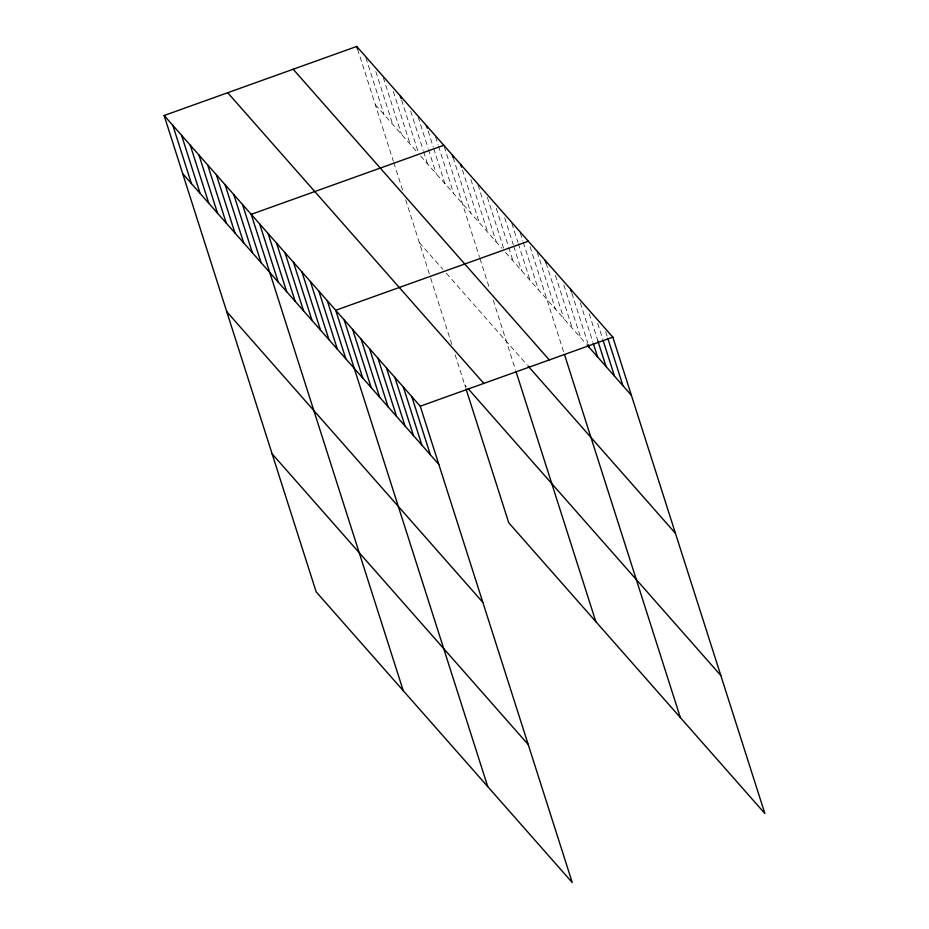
<?xml version="1.0" encoding="UTF-8"?>
<svg xmlns="http://www.w3.org/2000/svg" width="929" height="929" viewBox="0 0 929 929"><rect width="100%" height="100%" fill="white"/><g stroke="black" fill="none" stroke-linecap="round" stroke-linejoin="round"><path stroke-width="0.7" stroke-dasharray="4.64 3.48" d="M375.293 104.629L417.969 153.053M420.582 156.026L501.811 248.229M505.573 252.491L586.327 344.16M419.339 242.62L442.854 269.305M446.326 273.265L527.068 364.911M464.709 384.803L466.451 386.778M605.685 331.607L607.403 337.03M597.661 323.373L602.84 339.608M589.207 313.781L597.846 340.838M580.323 302.831L592.853 342.069M571.869 293.239L587.848 343.3M563.857 285.006L580.695 337.761M555.403 275.402L572.241 328.169M546.089 263.104L563.787 318.577M537.206 252.165L555.345 308.985M530.053 246.626L564.066 353.206M520.298 232.982L522.888 241.099M523.329 242.446L538.437 289.802M511.856 223.378L517.894 242.33M518.324 243.677L529.983 280.21M504.691 217.85L513.331 244.908M513.76 246.255L521.529 270.618M496.249 208.259L508.337 246.139M508.767 247.486L513.087 261.014M487.365 197.308L503.762 248.717M478.04 185.01L496.179 241.83M470.887 179.483L487.725 232.238M462.433 169.879L479.271 222.646M453.12 157.582L470.829 213.055M444.236 146.643L479.55 257.287M479.991 258.657L489.235 287.642M493.206 300.055L515.572 370.172M435.527 136.76L438.128 144.878M438.558 146.225L453.666 193.58M428.118 130.931L433.297 147.165M433.727 148.524L444.956 183.698M418.12 116.984L428.048 148.106M428.478 149.453L436.247 173.816M410.699 111.166L423.229 150.393M423.659 151.752L427.549 163.922M401.56 99.926L418.398 152.693M393.292 91.402L410.13 144.158M383.282 77.455L401.421 134.275M375.873 71.626L392.712 124.393M365.875 57.691L384.002 114.511M357.595 49.156L393.35 161.205M393.791 162.587L402.605 190.178M405.683 199.84L429.813 275.437M430.684 278.166L452.063 345.158M455.117 354.727L465.592 387.556"/><path stroke-width="1.39" d="M164.143 115.51L420.245 406.205L572.264 882.55L316.162 591.854L164.143 115.51L356.736 46.45L612.838 337.146L764.857 813.49L508.755 522.795L466.033 388.937M443.807 145.284L251.213 214.344L403.244 690.688M528.322 241.215L335.729 310.274L487.748 786.619M420.245 406.205L612.838 337.146M587.267 345.228L631.406 395.324M293.181 69.234L549.283 359.929M528.009 365.98L675.441 533.316M227.698 92.714L483.8 383.41M468.193 388.752L720.823 675.499M182.711 173.677L438.813 464.372M226.746 311.679L482.848 602.375M272.127 453.851L528.229 744.559M607.845 338.377L622.953 385.732M603.269 340.955L614.499 376.14M597.846 340.838L606.045 366.537M593.283 343.416L597.591 356.945M570.58 289.186L571.44 291.892M588.278 344.647L589.149 347.353M545.23 260.399L546.089 263.104M564.507 354.588L680.342 717.56M460.714 164.468L461.574 167.174M452.26 154.876L453.12 157.582M516.013 371.53L595.826 621.629M426.388 125.52L427.259 128.225M400.271 95.873L401.131 98.579M356.736 46.45L357.595 49.156M411.791 396.613L430.359 454.78M403.349 387.021L421.905 445.188M394.895 377.418L413.463 435.596M386.441 367.826L405.009 426.005M377.987 358.234L396.555 416.413M369.533 348.642L388.101 406.821M361.091 339.05L379.647 397.229M352.637 329.458L371.205 387.637M344.183 319.866L362.751 378.045M327.275 300.682L345.843 358.849M318.833 291.091L337.39 349.258M310.379 281.499L328.947 339.666M301.925 271.895L320.493 330.074M293.471 262.303L312.039 320.482M285.017 252.711L303.586 310.89M276.575 243.119L295.143 301.298M268.121 233.527L286.689 291.706M259.667 223.935L278.235 282.114M242.515 204.461L261.072 262.64M233.806 194.579L252.363 252.746M225.097 184.697L243.665 242.864M216.387 174.803L234.956 232.982M207.678 164.921L226.246 223.099M198.969 155.038L217.537 213.217M190.259 145.156L208.828 203.335M181.561 135.274L200.118 193.453M172.852 125.392L191.42 183.57"/></g></svg>
